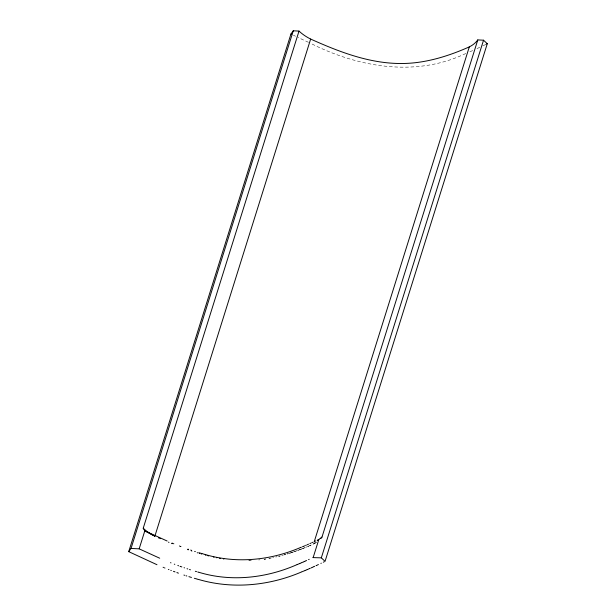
<?xml version="1.0" encoding="UTF-8"?>
<svg xmlns="http://www.w3.org/2000/svg" width="616" height="616" viewBox="0 0 616 616"><rect width="100%" height="100%" fill="white"/><g stroke="black" fill="none" stroke-linecap="round" stroke-linejoin="round"><path stroke-width="0.46" stroke-dasharray="3.08 2.31" d="M312.951 544.29L313.837 543.759M314.168 543.474L314.838 542.896M316.039 542.604L309.609 545.73M485.955 44.36L485.293 44.683M485.069 44.791L482.867 45.861M479.779 47.324L475.791 49.165M472.688 50.558L468.907 52.191M310.926 545.168L307.638 546.554M308.731 546.099L306.098 547.193M465.781 53.5C415.954 77.462 358.035 67.329 310.364 43.189M305.436 547.455L302.356 548.679M304.558 547.809L304.119 547.986M303.896 548.078L300.816 549.279M301.478 549.025L298.829 550.026M300.593 549.364L297.952 550.35L298.614 550.103M297.505 550.512L295.742 551.151M293.308 551.998L296.18 550.989M295.295 551.305L294.417 551.613M293.085 552.067L291.091 552.737M292.646 552.221L288.658 553.522M290.652 552.883L290.205 553.022M289.99 553.099L286.44 554.2M287.988 553.73L287.325 553.93M284.877 554.662L285.77 554.4M283.768 554.977L285.547 554.469M284.661 554.723L284.215 554.854M283.098 555.17L281.766 555.54M278.64 556.348L280.203 555.955L275.737 557.049M277.085 556.733L276.63 556.841M273.727 557.503L272.603 557.734M268.792 558.481L271.263 558.011M270.139 558.235L269.462 558.358M265.642 559.02L264.965 559.12M265.866 558.982L264.064 559.259L264.741 559.159M259.998 559.79L258.643 559.944M248.618 560.614L251.367 560.506M250.219 560.56L249.534 560.583M308.485 42.335L297.975 37.422M295.549 36.252L293.385 35.204M316.639 542.211A37.63 25.618 17.4 0 1 313.505 544.043"/><path stroke-width="0.92" d="M156.98 564.71L128.729 551.651L290.945 34.011L293.27 30.8L299.014 31.085A37.63 25.618 17.4 0 0 310.649 39.054C339.516 52.029 370.216 63.864 402.356 63.502C425.61 63.302 448.202 56.241 469.3 46.893A37.63 25.618 17.4 0 0 477.785 39.917L483.537 40.202L487.271 43.705L325.055 561.345L321.321 557.842L312.866 557.596M128.729 551.651L131.046 548.44L293.27 30.8M152.345 534.865L144.799 530.869L143.22 528.235L299.014 31.085M131.046 548.44L139.17 548.841L144.799 530.869L167.152 541.017M154.223 535.866L154.855 536.205L310.649 39.054M314.075 542.211L469.3 46.893M313.197 557.442L318.834 539.47L321.991 537.067L477.785 39.917M321.321 557.842L483.537 40.202M317.502 540.609L318.834 539.47M487.271 43.705L486.617 44.036M324.178 561.784L323.292 562.216M321.313 563.178L320.874 563.394M318.503 539.624L317.64 540.032M318.441 564.549L317.117 565.172M315.908 540.848L315.046 541.248M316.678 565.38L316.008 565.688M309.194 559.32L308.547 559.621M314.684 566.304L314.021 566.605M312.882 542.242L311.804 542.727M313.575 566.805L312.243 567.405M306.606 560.506L305.736 560.899M310.941 543.12L309.856 543.597M305.305 561.091L304.658 561.376M311.804 567.606L311.134 567.906M304.227 561.569L303.357 561.954M310.248 568.291L309.355 568.683M308.554 544.167L307.261 544.729M302.926 562.139L302.063 562.516M308.909 568.876L308.023 569.261M301.624 562.701L300.762 563.078M307.577 569.453L306.683 569.831M306.391 545.098L305.528 545.468M300.331 563.255L299.9 563.44M306.237 570.023L305.344 570.401M299.461 563.625L297.728 564.348M304.658 545.83L303.796 546.192M304.897 570.585L304.45 570.77M303.365 546.369L302.495 546.731M304.004 570.955L301.994 571.771M297.297 564.525L296.866 564.703M296.435 564.88C265.85 578.216 230.877 582.082 198.699 572.233M301.416 547.17L300.546 547.516M301.547 571.956C269.138 585.855 232.209 589.435 198.19 579.348M300.115 547.686C270.047 560.491 235.812 563.848 204.327 554.254M223.877 559.005L223.4 558.935M220.289 558.412L219.565 558.281M216.909 557.773L216.424 557.673M213.998 557.164L213.513 557.057M208.616 555.909L207.885 555.724M205.913 555.216L205.413 555.085M197.674 579.217L197.159 579.071M203.85 554.123L202.649 553.792M198.213 572.102L197.736 571.964M196.643 578.932L194.317 578.285M202.164 553.653L198.775 552.668M196.535 571.633L195.326 571.286M201.694 554.061L201.193 553.915M199.7 553.476L199.199 553.33M191.476 577.446L188.881 576.653M197.697 552.875L197.189 552.721M190.459 569.815L189.482 569.507M195.357 551.613L194.625 551.374M186.794 575.998L186.017 575.744M187.764 568.953L187.025 568.707M184.708 575.321L183.93 575.059M191.899 551.027L191.391 550.858M191.422 550.327L190.683 550.073M184.554 567.875L184.053 567.706M188.342 549.818L187.58 549.549M188.45 549.303L187.949 549.133M181.82 566.928L181.073 566.666M178.424 573.157L177.901 572.972M180.573 566.489L180.072 566.304M177.377 572.788L176.854 572.595M178.571 565.758L177.816 565.48M175.006 571.918L174.482 571.725M173.958 571.533L173.427 571.332M180.935 546.569L180.426 546.377M174.798 564.348L174.29 564.156M179.918 546.184L179.418 545.992M171.317 570.532L170.786 570.331M168.938 569.615L168.407 569.407M170.994 562.878L170.486 562.678M173.828 543.782L173.312 543.582M164.965 568.037L164.434 567.821M172.118 543.674L171.602 543.458M172.549 543.266L172.033 543.058M163.633 567.49L163.101 567.274M168.992 542.38L168.468 542.165M159.713 558.219L139.17 548.841M159.806 538.43L160.337 538.661M158.489 537.845L159.02 538.076M291.761 34.404L290.945 34.011M152.968 535.204L153.6 535.535M321.991 537.067A37.63 25.618 17.4 0 1 320.767 538.6M154.855 536.205A37.63 25.618 17.4 0 1 143.22 528.235"/></g></svg>
